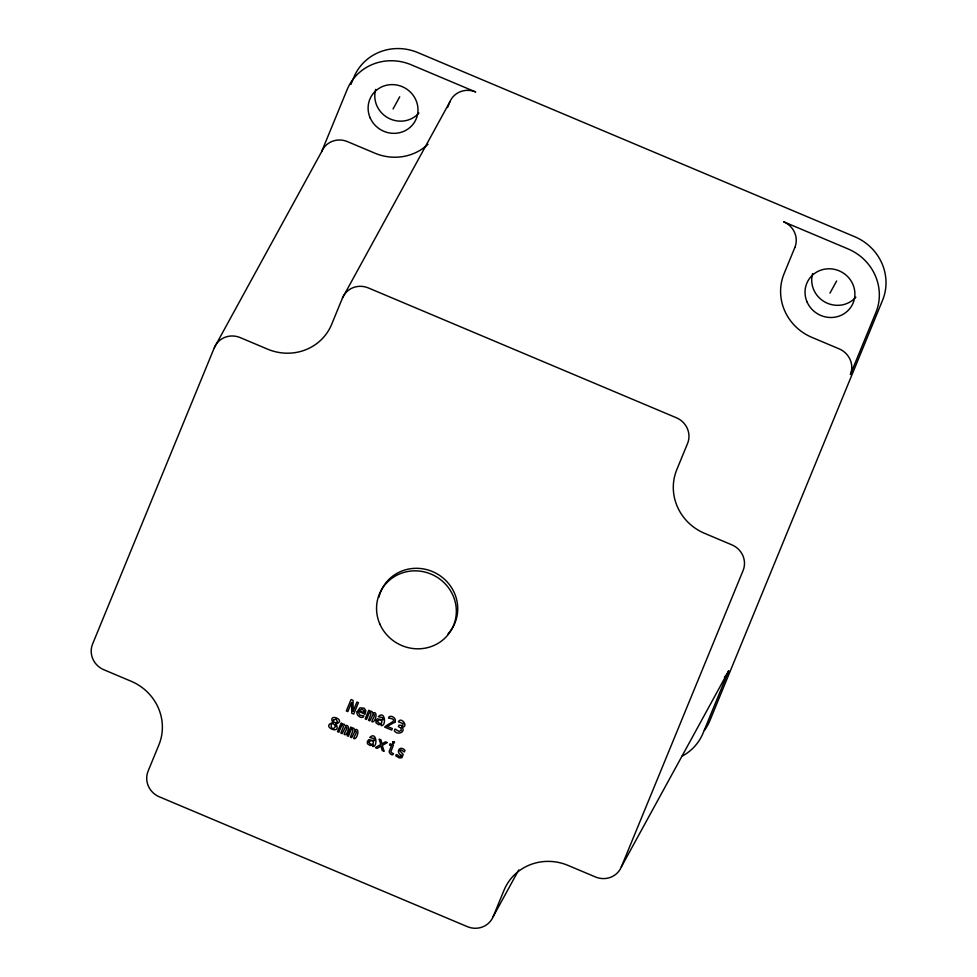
<?xml version="1.0" encoding="UTF-8"?>
<svg xmlns="http://www.w3.org/2000/svg" width="977" height="977" viewBox="0 0 977 977"><rect width="100%" height="100%" fill="white"/><g stroke="black" fill="none" stroke-linecap="round" stroke-linejoin="round"><path stroke-width="1.47" d="M372.799 745.06L372.603 746.465C378.075 747.271 376.548 730.503 369.758 737.513L373.91 738.465L374.46 740.749L368.805 739.65L367.425 741.372L367.425 743.717L370.124 745.561L372.933 744.804M381.36 724.213L381.164 725.63C386.636 726.436 385.109 709.656 378.319 716.678L382.471 717.619L383.021 719.902L377.366 718.816L375.986 720.525L375.986 722.87L378.685 724.726L381.494 723.969M342.097 724.336L342.268 723.566L341.095 723.078L337.529 731.675L338.824 732.225L341.559 725.801L342.878 725.252L343.342 726.839L340.851 733.08L342.145 733.629L345.699 726.57C348.887 727.755 343.953 732.469 344.185 734.484C347.409 736.646 351.183 722.943 345.15 725.777L344.038 724.079L341.962 724.592M351.659 728.366L351.83 727.596L350.658 727.096L347.079 735.705L348.374 736.255L351.122 729.831L352.441 729.269L352.905 730.869L350.401 737.11L351.708 737.659L355.262 730.601C358.449 731.773 353.515 736.499 353.735 738.514C356.959 740.676 360.733 726.961 354.7 729.807L353.589 728.097L351.512 728.61M369.77 711.549L369.941 710.78L368.769 710.291L365.203 718.901L366.497 719.438L369.233 713.015L370.552 712.465L371.016 714.053L368.524 720.293L369.819 720.843L373.373 713.784C376.56 714.969 371.626 719.683 371.858 721.698C375.083 723.859 378.856 710.157 372.823 712.99L371.712 711.293L369.636 711.806M394.977 721.808C397.358 718.156 389.408 713.747 388.467 718.058C400.949 719.829 387.625 723.591 384.645 727.096L391.679 730.051L392.339 728.537L386.941 726.265M214.342 347.653A20.138 19.296 28.7 0 1 240.232 337.615L267.6 349.155A49.851 47.751 28.7 0 0 331.667 324.315L342.487 297.985L449.786 101.999A20.138 19.296 28.7 0 1 475.677 91.972L411.195 64.787A49.851 47.751 28.7 0 0 347.128 89.628L321.641 151.679L214.342 347.653L92.583 644.051A20.138 19.296 28.7 0 0 103.794 669.721L131.162 681.262A49.851 47.751 28.7 0 1 158.921 744.804L148.101 771.146A20.138 19.296 28.7 0 0 159.324 796.817L467.299 926.636A20.138 19.296 28.7 0 0 493.19 916.597L518.738 869.933M350.902 84.498L353.796 77.439A49.851 47.751 28.7 0 1 417.875 52.611L854.79 236.764A49.851 47.751 28.7 0 1 882.549 300.318L709.815 720.806A49.851 47.751 28.7 0 1 704.38 730.478M447.503 107.543L449.786 101.999M351.207 703.464L347.836 711.574L346.322 710.938L351.036 699.544L353.027 700.387L353.161 711.195M353.027 711.451L356.923 702.036L358.437 702.671L353.723 714.053L351.744 713.222L351.598 702.414M493.19 916.597L504.01 890.255A49.851 47.751 28.7 0 1 568.077 865.427L595.445 876.955A20.138 19.296 28.7 0 0 621.335 866.929L728.634 670.943L703.135 732.994A49.851 47.751 28.7 0 1 681.983 756.235M621.335 866.929L743.094 570.531A20.138 19.296 28.7 0 0 731.883 544.848L704.515 533.32A49.851 47.751 28.7 0 1 676.756 469.766L687.576 443.436A20.138 19.296 28.7 0 0 676.353 417.753L368.378 287.946A20.138 19.296 28.7 0 0 342.487 297.985M393.047 108.984L399.715 96.796M386.807 726.509L394.732 722.247M829.962 293.149L836.642 280.961M394.586 722.504L395.111 721.551M387.002 742.74L382.251 745.427L384.01 750.959M375.632 747.429L380.835 744.511L379.235 739.455M335.709 723.969C347.702 720.562 326.99 711.854 332.974 722.821M401.584 727.242C409.497 727.438 401.205 715.982 398.421 721.783L403.049 723.566L402.756 725.532L399.019 725.129L398.372 726.619L400.936 728.073L401.242 730.332L399.031 731.443L395.087 729.001L394.317 730.772C397.273 735.754 406.64 731.968 401.718 726.986M333.108 722.565C319.442 726.302 342.805 736.06 335.844 723.713M379.369 739.198L380.957 739.87L382.007 743.863L385.536 741.799L387.148 742.483M375.498 747.686L377.146 748.382L381.054 746.098L382.227 750.519L383.876 751.215M728.634 670.943A20.138 19.296 28.7 0 1 724.409 677.183M321.641 151.679A20.138 19.296 28.7 0 1 347.531 141.641L374.887 153.181A49.851 47.751 28.7 0 0 428.011 144.266M418.938 112.99A25.182 24.12 28.7 0 1 388.174 117.973A25.182 24.12 28.7 0 1 375.693 89.408M855.864 297.155A25.182 24.12 28.7 0 1 825.089 302.137A25.182 24.12 28.7 0 1 812.62 273.572M378.954 597.155A40.289 38.592 28.7 0 1 435.901 573.194A40.289 38.592 28.7 0 1 448.028 633.841M364.323 711.28L364.03 712.624L359.328 710.645L362.113 709.021L364.323 711.28M357.13 711.793C355.506 715.445 362.687 719.951 363.969 715.958L359.963 715.213L358.644 712.734L358.974 711.439L365.007 714.297L365.862 710.767L364.226 708.215L359.902 707.824L357.13 711.793M401.584 755.453L401.278 756.21C398.921 758.225 396.369 751.863 395.795 755.88L399.263 757.908L401.852 757.749L403.22 754.439L399.678 750.629L401.205 749.921L404.319 751.948L405.015 750.348C399.752 744.559 395.148 752.595 401.584 755.453M389.42 750.873C388.162 753.133 393.035 756.845 393.523 753.67L391.301 752.595L390.983 751.362L393.438 745.133L390.116 743.729L389.53 745.06L391.435 745.854L389.42 750.873M369.001 741.69L368.842 742.435C374.472 748.626 375.083 737.476 369.001 741.69M377.562 720.855L377.403 721.6C383.033 727.78 383.643 716.629 377.562 720.855M335.612 726.106C330.653 734.863 328.907 717.423 335.612 726.106M333.523 719.927L333.462 721.502L334.696 722.577L336.332 722.724L337.395 721.563L336.088 719.133L333.523 719.927M392.962 741.69C391.398 746.428 397.199 740.81 392.962 741.69M794.863 247.45L784.043 273.792A49.851 47.751 28.7 0 0 811.814 337.334L839.17 348.874A20.138 19.296 28.7 0 1 850.393 374.545L875.88 312.506A49.851 47.751 28.7 0 0 848.121 248.952L783.652 221.779A20.138 19.296 28.7 0 1 794.863 247.45M370.161 117.851A25.182 24.12 28.7 0 0 413.076 124.201A25.182 24.12 28.7 0 0 395.905 84.889A25.182 24.12 28.7 0 0 370.161 117.851M807.087 302.015A25.182 24.12 28.7 0 0 849.99 308.366A25.182 24.12 28.7 0 0 832.819 269.054A25.182 24.12 28.7 0 0 807.087 302.015M379.833 624.022A40.289 38.592 28.7 0 0 448.492 634.183A40.289 38.592 28.7 0 0 421.014 571.289A40.289 38.592 28.7 0 0 379.833 624.022"/></g></svg>
